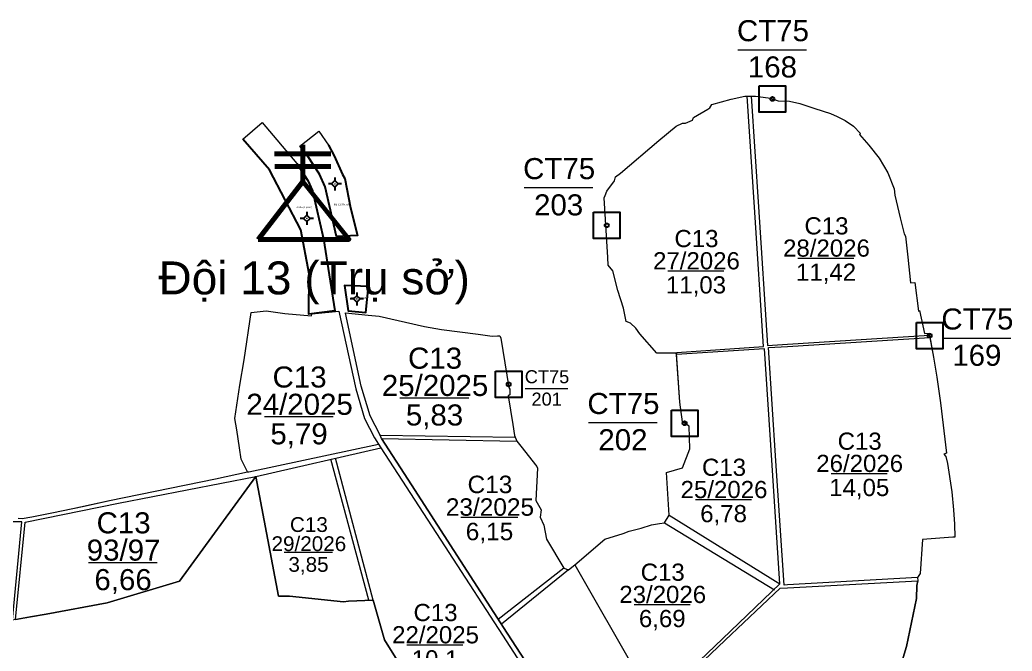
# Model space of a CAD drawing. Header units: metres. Extents: x 414935 to 419426, y 1532610 to 1538392.
# Drawn here: x 417544 to 419426, y 1533806 to 1535005 of the extents above; entities that cross this region are included whole.
import ezdxf
from ezdxf.enums import TextEntityAlignment as Align

# ---------------------------------------------------------------- set-up
doc = ezdxf.new("R2010")
doc.units = ezdxf.units.M
doc.header["$MEASUREMENT"] = 0
doc.linetypes.add('DGN Style 1', pattern=[5.902559, 0.009821, -5.892738])
doc.layers.add('RanhOne', color=1, linetype='Continuous', lineweight=0)
doc.layers.add('TruSo', color=1, linetype='Continuous', lineweight=106)
doc.styles.add('Style-Arial', font='arial.ttf')

# ---------------------------------------------------------------- blocks, each defined once
blk = doc.blocks.new('*U0')
at = {"color": 0, "linetype": 'Continuous', "lineweight": -2, "ltscale": 10, "flags": 128}
blk.add_lwpolyline([(-150, 150), (150, 150), (150, -150), (-150, -150), (-150, 150)], close=True, dxfattribs=at)
at = {"color": 0, "linetype": 'Continuous', "lineweight": -2, "ltscale": 10}
blk.add_circle((-0.02828, 0.016065), 22.5, dxfattribs=at)
blk = doc.blocks.new('*U10')
at = {"layer": 'RanhOne', "color": 3, "linetype": 'Continuous', "lineweight": 13}
blk.add_line((-66.520877, -1.660429), (63.750129, -1.660429), dxfattribs=at)
at = {"layer": 'RanhOne', "color": 3, "linetype": 'Continuous', "lineweight": 13, "style": 'Style-Arial'}
for s, p in [('CT75', (-0.000029, 14.422722)), ('168', (-1.025137, -54.422685))]:
    blk.add_text(s, height=40, dxfattribs=at).set_placement(p, align=Align.CENTER)
blk = doc.blocks.new('*U11')
at = {"layer": 'RanhOne', "color": 3, "linetype": 'Continuous', "lineweight": 13}
blk.add_line((-66.520877, -1.660429), (63.750129, -1.660429), dxfattribs=at)
at = {"layer": 'RanhOne', "color": 3, "linetype": 'Continuous', "lineweight": 13, "style": 'Style-Arial'}
for s, p in [('CT75', (-0.000029, 14.422722)), ('203', (-1.025137, -54.422685))]:
    blk.add_text(s, height=40, dxfattribs=at).set_placement(p, align=Align.CENTER)
blk = doc.blocks.new('*U12')
at = {"layer": 'RanhOne', "color": 3, "linetype": 'Continuous', "lineweight": 13}
blk.add_line((-66.520877, -1.660429), (63.750129, -1.660429), dxfattribs=at)
at = {"layer": 'RanhOne', "color": 3, "linetype": 'Continuous', "lineweight": 13, "style": 'Style-Arial'}
for s, p in [('CT75', (-0.000029, 14.422722)), ('202', (-1.025137, -54.422685))]:
    blk.add_text(s, height=40, dxfattribs=at).set_placement(p, align=Align.CENTER)
blk = doc.blocks.new('*U16')
at = {"layer": 'RanhOne', "color": 3, "linetype": 'Continuous', "lineweight": 13}
blk.add_line((-66.520877, -1.660429), (63.750129, -1.660429), dxfattribs=at)
at = {"layer": 'RanhOne', "color": 3, "linetype": 'Continuous', "lineweight": 13, "style": 'Style-Arial'}
for s, p in [('CT75', (-0.000029, 14.422722)), ('169', (-1.025137, -54.422685))]:
    blk.add_text(s, height=40, dxfattribs=at).set_placement(p, align=Align.CENTER)
blk = doc.blocks.new('*U24')
at = {"layer": 'RanhOne', "color": 3, "linetype": 'Continuous', "lineweight": 13}
blk.add_line((-66.520877, -1.660429), (63.750129, -1.660429), dxfattribs=at)
at = {"layer": 'RanhOne', "color": 3, "linetype": 'Continuous', "lineweight": 13, "style": 'Style-Arial'}
blk.add_text('3,85', height=40, dxfattribs=at).set_placement((-1.025137, -54.422685), align=Align.CENTER)
at = {"layer": 'RanhOne', "color": 3, "linetype": 'Continuous', "lineweight": 13, "insert": (-0.000029, 1.089388), "char_height": 40, "attachment_point": 8, "line_spacing_factor": 0.776524, "style": 'Style-Arial'}
blk.add_mtext('C13\\P29/2026', dxfattribs=at)
blk = doc.blocks.new('*U25')
at = {"layer": 'RanhOne', "color": 3, "linetype": 'Continuous', "lineweight": 13}
blk.add_line((-66.520877, -1.660429), (63.750129, -1.660429), dxfattribs=at)
at = {"layer": 'RanhOne', "color": 3, "linetype": 'Continuous', "lineweight": 13, "style": 'Style-Arial'}
blk.add_text('5,83', height=40, dxfattribs=at).set_placement((-1.025137, -54.422685), align=Align.CENTER)
at = {"layer": 'RanhOne', "color": 3, "linetype": 'Continuous', "lineweight": 13, "insert": (-0.000029, 1.089388), "char_height": 40, "attachment_point": 8, "line_spacing_factor": 0.776524, "style": 'Style-Arial'}
blk.add_mtext('C13\\P25/2025', dxfattribs=at)
blk = doc.blocks.new('*U26')
at = {"layer": 'RanhOne', "color": 3, "linetype": 'Continuous', "lineweight": 13}
blk.add_line((-66.520877, -1.660429), (63.750129, -1.660429), dxfattribs=at)
at = {"layer": 'RanhOne', "color": 3, "linetype": 'Continuous', "lineweight": 13, "style": 'Style-Arial'}
blk.add_text('5,79', height=40, dxfattribs=at).set_placement((-1.025137, -54.422685), align=Align.CENTER)
at = {"layer": 'RanhOne', "color": 3, "linetype": 'Continuous', "lineweight": 13, "insert": (-0.000029, 1.089388), "char_height": 40, "attachment_point": 8, "line_spacing_factor": 0.776524, "style": 'Style-Arial'}
blk.add_mtext('C13\\P24/2025', dxfattribs=at)
blk = doc.blocks.new('*U34')
at = {"layer": 'RanhOne', "color": 3, "linetype": 'Continuous', "lineweight": 13}
blk.add_line((-66.520877, -1.660429), (63.750129, -1.660429), dxfattribs=at)
at = {"layer": 'RanhOne', "color": 3, "linetype": 'Continuous', "lineweight": 13, "style": 'Style-Arial'}
blk.add_text('6,69', height=40, dxfattribs=at).set_placement((-1.025137, -54.422685), align=Align.CENTER)
at = {"layer": 'RanhOne', "color": 3, "linetype": 'Continuous', "lineweight": 13, "insert": (-0.000029, 1.089388), "char_height": 40, "attachment_point": 8, "line_spacing_factor": 0.776524, "style": 'Style-Arial'}
blk.add_mtext('C13\\P23/2026', dxfattribs=at)
blk = doc.blocks.new('*U35')
at = {"layer": 'RanhOne', "color": 3, "linetype": 'Continuous', "lineweight": 13}
blk.add_line((-66.520877, -1.660429), (63.750129, -1.660429), dxfattribs=at)
at = {"layer": 'RanhOne', "color": 3, "linetype": 'Continuous', "lineweight": 13, "style": 'Style-Arial'}
blk.add_text('6,78', height=40, dxfattribs=at).set_placement((-1.025137, -54.422685), align=Align.CENTER)
at = {"layer": 'RanhOne', "color": 3, "linetype": 'Continuous', "lineweight": 13, "insert": (-0.000029, 1.089388), "char_height": 40, "attachment_point": 8, "line_spacing_factor": 0.776524, "style": 'Style-Arial'}
blk.add_mtext('C13\\P25/2026', dxfattribs=at)
blk = doc.blocks.new('*U36')
at = {"layer": 'RanhOne', "color": 3, "linetype": 'Continuous', "lineweight": 13}
blk.add_line((-66.520877, -1.660429), (63.750129, -1.660429), dxfattribs=at)
at = {"layer": 'RanhOne', "color": 3, "linetype": 'Continuous', "lineweight": 13, "style": 'Style-Arial'}
blk.add_text('14,05', height=40, dxfattribs=at).set_placement((-1.025137, -54.422685), align=Align.CENTER)
at = {"layer": 'RanhOne', "color": 3, "linetype": 'Continuous', "lineweight": 13, "insert": (-0.000029, 1.089388), "char_height": 40, "attachment_point": 8, "line_spacing_factor": 0.776524, "style": 'Style-Arial'}
blk.add_mtext('C13\\P26/2026', dxfattribs=at)
blk = doc.blocks.new('*U37')
at = {"layer": 'RanhOne', "color": 3, "linetype": 'Continuous', "lineweight": 13}
blk.add_line((-66.520877, -1.660429), (63.750129, -1.660429), dxfattribs=at)
at = {"layer": 'RanhOne', "color": 3, "linetype": 'Continuous', "lineweight": 13, "style": 'Style-Arial'}
blk.add_text('11,03', height=40, dxfattribs=at).set_placement((-1.025137, -54.422685), align=Align.CENTER)
at = {"layer": 'RanhOne', "color": 3, "linetype": 'Continuous', "lineweight": 13, "insert": (-0.000029, 1.089388), "char_height": 40, "attachment_point": 8, "line_spacing_factor": 0.776524, "style": 'Style-Arial'}
blk.add_mtext('C13\\P27/2026', dxfattribs=at)
blk = doc.blocks.new('*U38')
at = {"layer": 'RanhOne', "color": 3, "linetype": 'Continuous', "lineweight": 13}
blk.add_line((-66.520877, -1.660429), (63.750129, -1.660429), dxfattribs=at)
at = {"layer": 'RanhOne', "color": 3, "linetype": 'Continuous', "lineweight": 13, "style": 'Style-Arial'}
blk.add_text('11,42', height=40, dxfattribs=at).set_placement((-1.025137, -54.422685), align=Align.CENTER)
at = {"layer": 'RanhOne', "color": 3, "linetype": 'Continuous', "lineweight": 13, "insert": (-0.000029, 1.089388), "char_height": 40, "attachment_point": 8, "line_spacing_factor": 0.776524, "style": 'Style-Arial'}
blk.add_mtext('C13\\P28/2026', dxfattribs=at)
blk = doc.blocks.new('*U39')
at = {"layer": 'RanhOne', "color": 3, "linetype": 'Continuous', "lineweight": 13}
blk.add_line((-66.520877, -1.660429), (63.750129, -1.660429), dxfattribs=at)
at = {"layer": 'RanhOne', "color": 3, "linetype": 'Continuous', "lineweight": 13, "style": 'Style-Arial'}
blk.add_text('6,66', height=40, dxfattribs=at).set_placement((-1.025137, -54.422685), align=Align.CENTER)
at = {"layer": 'RanhOne', "color": 3, "linetype": 'Continuous', "lineweight": 13, "insert": (-0.000029, 1.089388), "char_height": 40, "attachment_point": 8, "line_spacing_factor": 0.776524, "style": 'Style-Arial'}
blk.add_mtext('C13\\P93/97', dxfattribs=at)
blk = doc.blocks.new('CENTRD')
at = {"layer": 'RanhOne', "linetype": 'Continuous', "lineweight": 30}
h = blk.add_hatch(color=5, dxfattribs=at)
edge = h.paths.add_edge_path()
edge.add_arc((0, 0), 1.5, 0, 360)
at = {"layer": 'RanhOne', "color": 5, "linetype": 'Continuous', "lineweight": 30}
for p, q in [((-6.25, 0), (-12.5, 0)), ((0, 6.25), (-6.25, 0)), ((-6.25, 0), (0, -6.25)), ((0, 12.5), (0, 6.25)), ((6.25, 0), (0, 6.25)), ((0, -6.25), (6.25, 0)), ((12.5, 0), (6.25, 0)), ((0, -6.25), (0, -12.5))]:
    blk.add_line(p, q, dxfattribs=at)
blk = doc.blocks.new('*U48')
at = {"layer": 'TruSo', "color": 1, "linetype": 'Continuous', "lineweight": 106}
for p, q in [((-1.00498, 13.016671), (-1.00498, 58.941787)), ((-36.158004, 47.398274), (33.778137, 47.398274)), ((-35.952007, 32.006922), (33.984135, 32.006922))]:
    blk.add_line(p, q, dxfattribs=at)
at = {"layer": 'TruSo', "color": 1, "linetype": 'Continuous', "lineweight": 106, "flags": 128}
blk.add_lwpolyline([(-56.477401, -58.942446), (-1.00498, 13.016671), (56.477968, -58.889332), (-56.477401, -58.942446)], close=True, dxfattribs=at)
blk = doc.blocks.new('*U47')
at = {"layer": 'TruSo', "color": 1, "linetype": 'Continuous', "lineweight": 106, "xscale": 1.5248, "yscale": 1.5248, "zscale": 1.5248}
blk.add_blockref('*U48', (-19.953073, 67.811554), dxfattribs=at)
at = {"layer": 'RanhOne', "color": 7, "linetype": 'Continuous', "lineweight": 0, "style": 'Style-Arial'}
blk.add_text('Đội 13 (Trụ sở)', height=62.5, dxfattribs=at).set_placement((0.000165, -95.186062), align=Align.MIDDLE_CENTER)
blk = doc.blocks.new('*U60')
at = {"layer": 'RanhOne', "color": 3, "linetype": 'Continuous', "lineweight": 13}
blk.add_line((-66.520877, -1.660429), (63.750129, -1.660429), dxfattribs=at)
at = {"layer": 'RanhOne', "color": 3, "linetype": 'Continuous', "lineweight": 13, "style": 'Style-Arial'}
for s, p in [('CT75', (-0.000029, 14.422722)), ('201', (-1.025137, -54.422685))]:
    blk.add_text(s, height=40, dxfattribs=at).set_placement(p, align=Align.CENTER)
blk = doc.blocks.new('*U61')
at = {"layer": 'RanhOne', "color": 3, "linetype": 'Continuous', "lineweight": 13}
blk.add_line((-66.520877, -1.660429), (63.750129, -1.660429), dxfattribs=at)
at = {"layer": 'RanhOne', "color": 3, "linetype": 'Continuous', "lineweight": 13, "style": 'Style-Arial'}
blk.add_text('10,1', height=40, dxfattribs=at).set_placement((-1.025137, -54.422685), align=Align.CENTER)
at = {"layer": 'RanhOne', "color": 3, "linetype": 'Continuous', "lineweight": 13, "insert": (-0.000029, 1.089388), "char_height": 40, "attachment_point": 8, "line_spacing_factor": 0.776524, "style": 'Style-Arial'}
blk.add_mtext('C13\\P22/2025', dxfattribs=at)
blk = doc.blocks.new('*U62')
at = {"layer": 'RanhOne', "color": 3, "linetype": 'Continuous', "lineweight": 13}
blk.add_line((-66.520877, -1.660429), (63.750129, -1.660429), dxfattribs=at)
at = {"layer": 'RanhOne', "color": 3, "linetype": 'Continuous', "lineweight": 13, "style": 'Style-Arial'}
blk.add_text('6,15', height=40, dxfattribs=at).set_placement((-1.025137, -54.422685), align=Align.CENTER)
at = {"layer": 'RanhOne', "color": 3, "linetype": 'Continuous', "lineweight": 13, "insert": (-0.000029, 1.089388), "char_height": 40, "attachment_point": 8, "line_spacing_factor": 0.776524, "style": 'Style-Arial'}
blk.add_mtext('C13\\P23/2025', dxfattribs=at)

msp = doc.modelspace()

# ---------------------------------------------------------------- linework, layer by layer
at = {"layer": 'RanhOne', "color": 3, "linetype": 'Continuous', "lineweight": 13}
for p, q in [((418852.976, 1534837.554), (418856.829, 1534843.535)), ((418856.829, 1534843.535), (418893.5709, 1534853.7495)), ((418893.5709, 1534853.7495), (418919.561, 1534859.831)), ((418919.561, 1534859.831), (418939.738, 1534859.641)), ((418939.738, 1534859.641), (418963.772, 1534856.726)), ((418963.772, 1534856.726), (418971.311, 1534854.42)), ((418971.311, 1534854.42), (418982.575, 1534851.065)), ((418982.575, 1534851.065), (419003.846, 1534850.008)), ((419003.846, 1534850.008), (419023.829, 1534845.609)), ((419023.829, 1534845.609), (419051.981, 1534836.357)), ((418821.99, 1534819.41), (418849.02, 1534835.1)), ((418849.02, 1534835.1), (418852.976, 1534837.554)), ((419051.981, 1534836.357), (419081.55, 1534826.64)), ((419081.55, 1534826.64), (419094.668, 1534821.3)), ((418789.24, 1534802.4), (418800.79, 1534808.4)), ((418800.79, 1534808.4), (418806.544, 1534808.618)), ((418806.544, 1534808.618), (418819.766, 1534813.788)), ((418819.766, 1534813.788), (418821.99, 1534819.41)), ((419094.668, 1534821.3), (419109.801, 1534813.112)), ((419109.801, 1534813.112), (419125.1, 1534802.63)), ((418756.18, 1534775.21), (418789.24, 1534802.4)), ((419125.1, 1534802.63), (419138.732, 1534788.433)), ((419138.732, 1534788.433), (419136.6, 1534786.545)), ((419136.6, 1534786.545), (419154.252, 1534766.289)), ((418683.24, 1534713.57), (418756.18, 1534775.21)), ((419154.252, 1534766.289), (419174.4, 1534741.94)), ((419174.4, 1534741.94), (419190.31, 1534713.83)), ((418673.945, 1534706.554), (418683.24, 1534713.57)), ((419190.31, 1534713.83), (419202.45, 1534683.43)), ((418657.738, 1534679.301), (418672.092, 1534699.069)), ((418672.092, 1534699.069), (418673.945, 1534706.554)), ((418654.383, 1534670.928), (418657.738, 1534679.301)), ((419202.45, 1534683.43), (419204.12, 1534671.68)), ((418652.35, 1534666.29), (418654.383, 1534670.928)), ((418659.34, 1534553.11), (418652.35, 1534666.29)), ((419204.12, 1534671.68), (419214.09, 1534628.85)), ((419214.09, 1534628.85), (419221.82, 1534598.21)), ((419221.82, 1534598.21), (419223.77, 1534593.78)), ((419223.77, 1534593.78), (419228.657, 1534554.239)), ((418660.23, 1534538.63), (418659.34, 1534553.11)), ((419228.657, 1534554.239), (419233.764, 1534505.353)), ((418668.559, 1534527.854), (418660.23, 1534538.63)), ((418678.085, 1534490.62), (418668.559, 1534527.854)), ((419233.764, 1534505.353), (419241.81, 1534505.64)), ((419241.81, 1534505.64), (419248.756, 1534451.673)), ((418689.145, 1534457.074), (418678.085, 1534490.62)), ((418694.261, 1534431.712), (418689.145, 1534457.074)), ((419248.756, 1534451.673), (419250.65, 1534452.45)), ((419250.65, 1534452.45), (419260.22, 1534408.75)), ((418702.198, 1534428.456), (418694.261, 1534431.712)), ((418712.21, 1534418.91), (418702.198, 1534428.456)), ((418720.18, 1534408.18), (418712.21, 1534418.91)), ((419260.22, 1534408.75), (419268.88, 1534409.48)), ((419268.88, 1534409.48), (419276.89, 1534364.26)), ((418752.012, 1534371.955), (418720.18, 1534408.18)), ((418789.32, 1534371.53), (418752.012, 1534371.955)), ((418796.14, 1534278.8), (418789.32, 1534371.53)), ((419276.89, 1534364.26), (419283.65, 1534326.07)), ((419283.65, 1534326.07), (419290.49, 1534277.19)), ((418801.12, 1534241.4), (418796.14, 1534278.8)), ((419290.49, 1534277.19), (419301.881, 1534181.745)), ((418813.42, 1534233.1), (418801.12, 1534241.4)), ((418814.83, 1534189.91), (418813.42, 1534233.1)), ((418801.26, 1534154.26), (418814.83, 1534189.91)), ((419301.881, 1534181.745), (419296.636, 1534179.753)), ((419296.636, 1534179.753), (419300.292, 1534175.561)), ((419300.292, 1534175.561), (419303.917, 1534161.933)), ((418770.67, 1534145.31), (418801.26, 1534154.26)), ((419303.917, 1534161.933), (419312.17, 1534108.6)), ((418775.65, 1534064.22), (418770.67, 1534145.31)), ((419312.17, 1534108.6), (419315.33, 1534074.42)), ((419315.33, 1534074.42), (419316.79, 1534047.02)), ((418766.58, 1534049.63), (418775.65, 1534064.22)), ((418688.45, 1534029.06), (418699.69, 1534034.07)), ((418699.69, 1534034.07), (418722.28, 1534039.57)), ((418722.28, 1534039.57), (418742.14, 1534045.5)), ((418742.14, 1534045.5), (418757.19, 1534048.08)), ((418757.19, 1534048.08), (418766.58, 1534049.63)), ((419316.79, 1534047.02), (419317.88, 1534022.57)), ((418596.6615, 1533970.1349), (418653.8, 1534018.89)), ((418653.8, 1534018.89), (418688.45, 1534029.06)), ((419256.338, 1534018.095), (419251.627, 1533953.252)), ((419313.92, 1534022.26), (419256.338, 1534018.095)), ((419317.88, 1534022.57), (419313.92, 1534022.26)), ((419247.1415, 1533939.5799), (419245.262, 1533930.862)), ((419251.627, 1533953.252), (419246.9825, 1533945.5757)), ((419246.9825, 1533945.5757), (419247.1415, 1533939.5799)), ((419245.262, 1533930.862), (419244.66, 1533906.12)), ((419244.66, 1533906.12), (419225.93, 1533814.59)), ((419225.93, 1533814.59), (419213.68, 1533775.09))]:
    msp.add_line(p, q, dxfattribs=at)
at = {"layer": 'RanhOne', "color": 3, "linetype": 'Continuous', "lineweight": 0}
for p, q in [((418923.7359, 1534859.7917), (418931.2536, 1534859.7209)), ((419269.5723, 1534405.5718), (419270.3152, 1534401.3776)), ((418227.179, 1534216.332), (418483.3975, 1534212.3207)), ((418230.223, 1534209.775), (418486.434, 1534204.818)), ((417991.456, 1534137.388), (418228.917, 1534192.177)), ((418596.6615, 1533970.1349), (418748.0307, 1533705.965)), ((419246.9825, 1533945.5757), (419247.1415, 1533939.5799))]:
    msp.add_line(p, q, dxfattribs=at)
at = {"layer": 'RanhOne', "color": 7, "linetype": 'Continuous', "lineweight": 13}
msp.add_line((418119.81, 1534588.64), (418141.31, 1534452), dxfattribs=at)
at = {"layer": 'RanhOne', "color": 3, "linetype": 'DGN Style 1', "lineweight": 0}
for p, q in [((418227.179, 1534216.332), (418230.223, 1534209.775)), ((418224.534, 1534198.938), (418228.917, 1534192.177))]:
    msp.add_line(p, q, dxfattribs=at)
at = {"layer": 'RanhOne', "color": 7, "linetype": 'Continuous', "lineweight": 0}
for p, q in [((418206.1391, 1533902.524567), (418133.759421, 1534170.393153)), ((418214.38, 1533902.71), (418142.716598, 1534172.315586)), ((418775.65, 1534064.22), (418985.365, 1533933.567)), ((418766.58, 1534049.63), (418975.318077, 1533922.391225)), ((418576, 1533963.48), (418451.403101, 1533865.933667)), ((418585.03, 1533960.21), (418457.515241, 1533856.962312))]:
    msp.add_line(p, q, dxfattribs=at)
at = {"layer": 'RanhOne', "color": 3, "linetype": 'Continuous', "lineweight": 0, "flags": 128}
for points in [[(418787.6648, 1534371.5489), (418752.012, 1534371.955), (418720.18, 1534408.18), (418712.21, 1534418.91), (418702.198, 1534428.456), (418694.261, 1534431.712), (418689.145, 1534457.074), (418678.085, 1534490.62), (418668.559, 1534527.854), (418660.23, 1534538.63), (418659.34, 1534553.11), (418652.35, 1534666.29), (418654.383, 1534670.928), (418657.738, 1534679.301), (418672.092, 1534699.069), (418673.945, 1534706.554), (418683.24, 1534713.57), (418756.18, 1534775.21), (418789.24, 1534802.4), (418800.79, 1534808.4), (418806.544, 1534808.618), (418819.766, 1534813.788), (418821.99, 1534819.41), (418849.02, 1534835.1), (418852.976, 1534837.554), (418856.829, 1534843.535), (418893.5709, 1534853.7495), (418919.561, 1534859.831), (418923.7359, 1534859.7917)], [(418787.6648, 1534371.5489), (418787.52, 1534372.083), (418789.931, 1534373.116), (418954.563, 1534384.531), (418937.4012, 1534649.1141), (418923.7359, 1534859.7917)], [(418931.2536, 1534859.7209), (418939.738, 1534859.641), (418963.772, 1534856.726), (418971.311, 1534854.42), (418982.575, 1534851.065), (419003.846, 1534850.008), (419023.829, 1534845.609), (419051.981, 1534836.357), (419081.55, 1534826.64), (419094.668, 1534821.3), (419109.801, 1534813.112), (419125.1, 1534802.63), (419138.732, 1534788.433), (419136.6, 1534786.545), (419154.252, 1534766.289), (419174.4, 1534741.94), (419190.31, 1534713.83), (419202.45, 1534683.43), (419204.12, 1534671.68), (419214.09, 1534628.85), (419221.82, 1534598.21), (419223.77, 1534593.78), (419228.657, 1534554.239), (419233.764, 1534505.353), (419241.81, 1534505.64), (419248.756, 1534451.673), (419250.65, 1534452.45), (419260.22, 1534408.75), (419268.88, 1534409.48), (419269.5723, 1534405.5718)], [(418931.2536, 1534859.7209), (418945.0737, 1534649.3633), (418962.358, 1534386.276), (419000, 1534388.6402), (419269.5723, 1534405.5718)], [(417975.71, 1534146.16), (417963.99, 1534170.38), (417960.86, 1534191.95), (417955.2565, 1534226.0278), (417951.66, 1534247.9), (417961.13, 1534311.17), (417969.14, 1534359.21), (417982.459, 1534449.073), (418010.889, 1534452.029), (418046.7, 1534447.08), (418097.166, 1534442.284), (418097.546, 1534445.2614), (418097.707, 1534446.523), (418149.174, 1534451.71), (418181.079, 1534303.982), (418197.937, 1534247.696), (418216.844, 1534210.878), (418224.534, 1534198.938)], [(418227.179, 1534216.332), (418208.155, 1534252.705), (418191.34, 1534309.344), (418161.978, 1534447.606), (418161.937, 1534448.0639), (418204.457, 1534443.761), (418225.652, 1534441.842), (418311.28, 1534422.205), (418343.729, 1534416.416), (418413.395, 1534407.675), (418440.028, 1534404.011), (418450.262, 1534404.637), (418454.74, 1534404.46), (418456.54, 1534400.32), (418471.53, 1534306.61), (418473.24, 1534303.46), (418473.7416, 1534297.2245), (418473.458, 1534292.547), (418470.494, 1534290.96), (418478.859, 1534236.279), (418482.127, 1534215.309), (418483.3975, 1534212.3207)], [(419246.9825, 1533945.5757), (419000, 1533931.685), (418993.7374, 1533931.3328), (418978.3653, 1534167.0707), (418964.3395, 1534382.1621), (419000, 1534384.4016), (419270.3152, 1534401.3776)], [(419270.3152, 1534401.3776), (419276.89, 1534364.26), (419283.65, 1534326.07), (419290.49, 1534277.19), (419301.881, 1534181.745), (419296.636, 1534179.753), (419300.292, 1534175.561), (419303.917, 1534161.933), (419312.17, 1534108.6), (419315.33, 1534074.42), (419316.79, 1534047.02), (419317.88, 1534022.57), (419313.92, 1534022.26), (419256.338, 1534018.095), (419251.627, 1533953.252), (419246.9825, 1533945.5757)], [(418748.0307, 1533705.965), (418877.0509, 1533829.6945), (418985.365, 1533933.567), (418970.1551, 1534168.3958), (418956.469, 1534379.699), (418789.5152, 1534368.8762)], [(418596.6615, 1533970.1349), (418653.8, 1534018.89), (418688.45, 1534029.06), (418699.69, 1534034.07), (418722.28, 1534039.57), (418742.14, 1534045.5), (418757.19, 1534048.08), (418766.58, 1534049.63), (418775.65, 1534064.22), (418770.67, 1534145.31), (418801.26, 1534154.26), (418814.83, 1534189.91), (418813.42, 1534233.1), (418801.12, 1534241.4), (418796.14, 1534278.8), (418789.5152, 1534368.8762)], [(418787.6648, 1534371.5489), (418789.32, 1534371.53), (418789.5152, 1534368.8762)], [(418230.223, 1534209.775), (418287.1671, 1534121.473), (418367.3734, 1533997.0987), (418468.4619, 1533840.343), (418544.653, 1533722.195)], [(418483.3975, 1534212.3207), (418485.26, 1534207.94), (418486.434, 1534204.818)], [(418486.434, 1534204.818), (418494.269, 1534195.102), (418524.43, 1534156.7), (418526.21, 1534153.65), (418522.69, 1534092.27), (418533.05, 1534074.1), (418530.74, 1534060.65), (418538.15, 1534045.2), (418542.95, 1534018.43), (418576, 1533963.48), (418585.03, 1533960.21), (418596.6615, 1533970.1349)], [(417975.71, 1534146.16), (417978.352, 1534146.6661), (418224.534, 1534198.938)], [(418228.917, 1534192.177), (418276.8255, 1534118.19), (418357.8431, 1533993.071), (418459.4515, 1533836.1528), (418535.867, 1533718.1412), (418544.2998, 1533699.8643), (418548.548, 1533676.614)], [(417540.56, 1534058.27), (417548.55, 1534057.64), (417566.41, 1534060.85), (417604.54, 1534068.83), (417644.11, 1534076.72), (417714.09, 1534091.8), (417915.08, 1534133.28), (417975.71, 1534146.16)], [(417535.8423, 1533866.0918), (417554.017, 1534050.576), (417731.2126, 1534086.8854), (417991.456, 1534137.388)], [(417535.8423, 1533866.0918), (417563.91, 1533871.01), (417594.01, 1533876.28), (417709.654, 1533897.797), (417847.033, 1533938.989), (417991.456, 1534137.388)], [(417991.456, 1534137.388), (418034.61, 1533910.21), (418055.479, 1533910.639), (418157.78, 1533899.68), (418167.05, 1533901.15), (418214.38, 1533902.71), (418235.96, 1533827.34), (418259.81, 1533788.59), (418293.87, 1533726.7), (418360.43, 1533616.69)], [(417529.6859, 1533865.0131), (417547.386, 1534051.226), (417459.9072, 1534051.3322), (417104.191, 1534101.141), (417072.6345, 1533744.5407)], [(418717.5467, 1533670.3286), (418747.639, 1533699.278), (418881.9724, 1533826.656), (418986.276, 1533925.559), (419000, 1533926.2966), (419247.1415, 1533939.5799)], [(418890.9643, 1533487.441), (418892.48, 1533488.19), (418918.38, 1533501.17), (418928.85, 1533512.1), (418970.47, 1533545.59), (419023.01, 1533586.49), (419040.78, 1533597.88), (419049.9115, 1533603.0559), (419069.801, 1533618.912), (419090.046, 1533635.858), (419120.695, 1533658.955), (419147.029, 1533681.303), (419160.592, 1533696.214), (419157.178, 1533699.324), (419197.25, 1533738.14), (419207.89, 1533759.1), (419213.68, 1533775.09), (419225.93, 1533814.59), (419244.66, 1533906.12), (419245.262, 1533930.862), (419247.1415, 1533939.5799)]]:
    msp.add_lwpolyline(points, dxfattribs=at)
at = {"layer": 'RanhOne', "color": 1, "linetype": 'Continuous', "lineweight": 13, "flags": 128}
for points in [[(417967.07, 1534778.26), (418003.89, 1534809.39), (418069.44, 1534731.68)], [(418075.11, 1534764.48), (418110.96, 1534792.98), (418129.25, 1534766.69)]]:
    msp.add_lwpolyline(points, dxfattribs=at)
at = {"layer": 'RanhOne', "color": 5, "linetype": 'Continuous', "lineweight": 30, "flags": 128}
for points in [[(418069.44, 1534731.68), (418090.1, 1534699.43), (418099.37, 1534679.65), (418119.81, 1534588.64), (418141.31, 1534452), (418092.08, 1534445.91), (418092.69, 1534522.56), (418076.82, 1534605.95), (418017.59, 1534719.85), (417967.07, 1534778.26)], [(418129.25, 1534766.69), (418139.9, 1534746.04), (418155.8, 1534710.98), (418160.6, 1534703.02), (418171.2, 1534647.49), (418184.69, 1534594.97), (418144.44, 1534592.93), (418123.17, 1534687.79), (418112.04, 1534711.53), (418089.76, 1534746.3), (418075.11, 1534764.48)], [(418205.62, 1534498.12), (418159.63, 1534500.2), (418166.59, 1534451.98), (418200.08, 1534448.96), (418205.62, 1534498.12)]]:
    msp.add_lwpolyline(points, dxfattribs=at)
at = {"layer": 'RanhOne', "color": 3, "linetype": 'Continuous', "lineweight": 13, "flags": 128}
for points in [[(417540.56, 1534058.27), (417548.55, 1534057.64), (417566.41, 1534060.85), (417604.54, 1534068.83), (417644.11, 1534076.72), (417665.98, 1534081.47), (417714.09, 1534091.8), (417915.08, 1534133.28), (417975.71, 1534146.16), (417963.99, 1534170.38), (417960.86, 1534191.95), (417955.2565, 1534226.0278), (417951.66, 1534247.9), (417961.13, 1534311.17), (417969.14, 1534359.21), (417982.459, 1534449.073), (418010.889, 1534452.029), (418046.7, 1534447.08), (418097.166, 1534442.284), (418097.546, 1534445.2614), (418097.707, 1534446.523), (418149.174, 1534451.71), (418181.079, 1534303.982), (418197.937, 1534247.696), (418216.844, 1534210.878), (418224.534, 1534198.938), (418228.917, 1534192.177), (418276.8255, 1534118.19), (418357.8431, 1533993.071), (418459.4515, 1533836.1528), (418535.867, 1533718.1412)], [(418544.653, 1533722.195), (418468.4619, 1533840.343), (418367.3734, 1533997.0987), (418287.1671, 1534121.473), (418230.223, 1534209.775), (418227.179, 1534216.332), (418208.155, 1534252.705), (418191.34, 1534309.344), (418161.978, 1534447.606), (418161.937, 1534448.0639), (418204.457, 1534443.761), (418225.652, 1534441.842), (418311.28, 1534422.205), (418343.729, 1534416.416), (418413.395, 1534407.675), (418440.028, 1534404.011), (418450.262, 1534404.637), (418454.74, 1534404.46), (418456.54, 1534400.32), (418471.53, 1534306.61), (418473.24, 1534303.46), (418473.7416, 1534297.2245), (418473.458, 1534292.547), (418470.494, 1534290.96), (418478.859, 1534236.279), (418482.127, 1534215.309), (418485.26, 1534207.94), (418486.434, 1534204.818), (418494.269, 1534195.102), (418524.43, 1534156.7), (418526.21, 1534153.65), (418522.69, 1534092.27), (418533.05, 1534074.1), (418530.74, 1534060.65), (418538.15, 1534045.2), (418542.95, 1534018.43), (418576, 1533963.48), (418585.03, 1533960.21), (418596.6615, 1533970.1349)], [(418259.81, 1533788.59), (418235.96, 1533827.34), (418214.38, 1533902.71), (418167.05, 1533901.15), (418157.78, 1533899.68), (418055.479, 1533910.639), (418034.61, 1533910.21), (417991.456, 1534137.388), (417847.033, 1533938.989), (417709.654, 1533897.797), (417594.01, 1533876.28), (417563.91, 1533871.01), (417529.44, 1533864.97)]]:
    msp.add_lwpolyline(points, dxfattribs=at)

# ---------------------------------------------------------------- block references
at = {"layer": 'RanhOne', "color": 3, "linetype": 'Continuous', "lineweight": 13}
for name, p in [('*U10', (418972.616054, 1534949.515571)), ('*U11', (418566.989312, 1534687.630485)), ('*U16', (419360.410639, 1534402.131859)), ('*U25', (418331.58233, 1534288.789266)), ('*U26', (418074.551028, 1534253.001426)), ('*U12', (418688.974183, 1534241.775487)), ('*U39', (417740.714459, 1533976.193632))]:
    msp.add_blockref(name, p, dxfattribs=at)
at = {"layer": 'RanhOne', "color": 3, "linetype": 'Continuous', "lineweight": 30, "ltscale": 1.666667, "xscale": 0.166667, "yscale": 0.166667, "zscale": 0.166667}
for p in [(418971.612, 1534854.349), (418657.337, 1534614.387), (419269.86, 1534404.954), (418471.239, 1534312.515), (418805.017, 1534238.693)]:
    msp.add_blockref('*U0', p, dxfattribs=at)
at = {"layer": 'RanhOne', "color": 5, "linetype": 'Continuous', "lineweight": 30}
for p in [(418141.63, 1534692.96), (418088.29, 1534627.65), (418183.15, 1534474.58)]:
    msp.add_blockref('CENTRD', p, dxfattribs=at)
at = {"layer": 'RanhOne', "color": 3, "linetype": 'Continuous', "lineweight": 13}
for name, p, xscale, yscale, zscale in [('*U38', (419074.128421, 1534553.558534), 0.815487, 0.815487, 0.815487), ('*U37', (418827.485607, 1534529.434343), 0.815487, 0.815487, 0.815487), ('*U60', (418543.928517, 1534305.769791), 0.617978, 0.617978, 0.617978), ('*U36', (419137.129575, 1534144.787514), 0.815487, 0.815487, 0.815487), ('*U35', (418879.76316, 1534095.198898), 0.815487, 0.815487, 0.815487), ('*U62', (418435.699184, 1534061.666982), 0.828912, 0.828912, 0.828912), ('*U24', (418092.200864, 1533994.795548), 0.701374, 0.701374, 0.701374), ('*U34', (418763.451821, 1533896.011453), 0.815487, 0.815487, 0.815487), ('*U61', (418332.484528, 1533819.438712), 0.815487, 0.815487, 0.815487)]:
    msp.add_blockref(name, p, dxfattribs=dict(at, xscale=xscale, yscale=yscale, zscale=zscale))
at = {"layer": 'TruSo', "color": 1, "linetype": 'Continuous', "lineweight": 106}
msp.add_blockref('*U47', (418102.25891, 1534609.764667), dxfattribs=at)

# ---------------------------------------------------------------- texts
at = {"layer": 'RanhOne', "color": 7, "linetype": 'Continuous', "lineweight": 13, "style": 'Style-Arial'}
for p in [(418140.084397, 1534652.411266), (418067.758814, 1534647.461999), (418172.468847, 1534475.249771)]:
    msp.add_text('Đội 13 (Trụ sở)', height=3.125, dxfattribs=at).set_placement(p)

doc.saveas('drawing.dxf')
